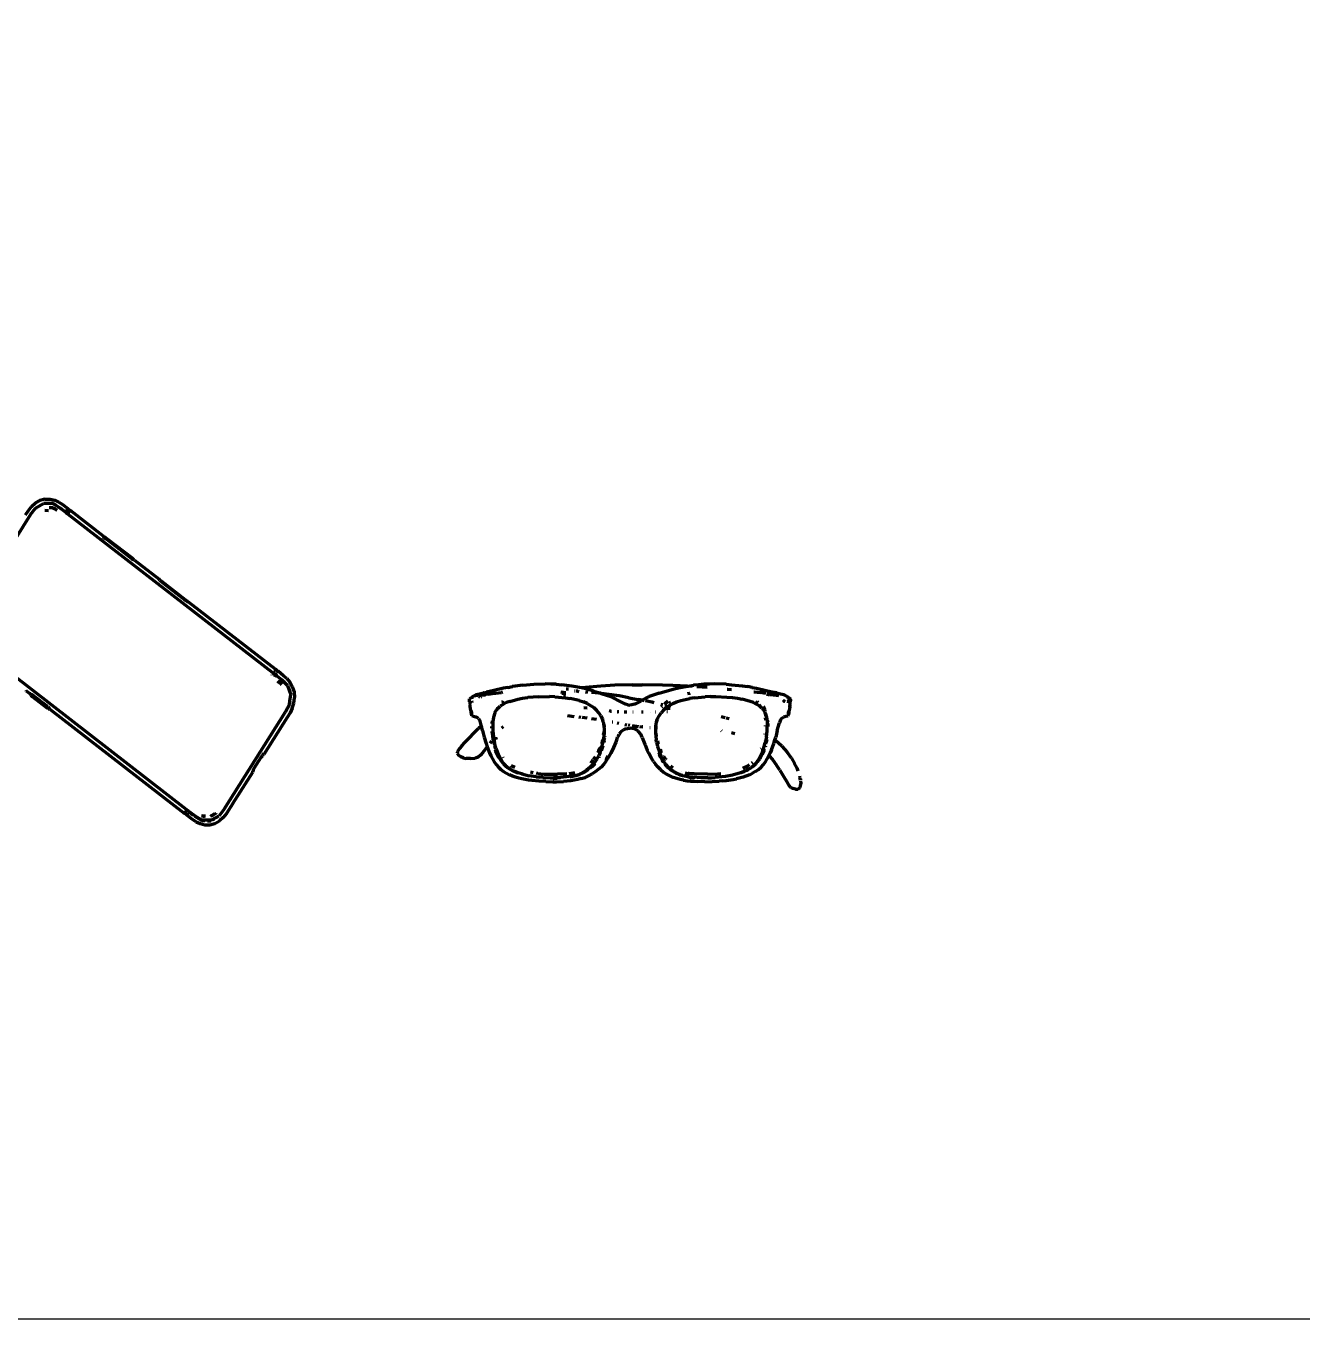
# Model space of a CAD drawing. Header units: millimetres. Extents: x 4307 to 31003, y 2809 to 20009.
# Drawn here: x 10498 to 11016, y 8521 to 9047 of the extents above; entities that cross this region are included whole.
import ezdxf

# ---------------------------------------------------------------- set-up
doc = ezdxf.new("R2010")
doc.units = ezdxf.units.MM
doc.layers.add('ProfileEdges', color=7, linetype='Continuous')

msp = doc.modelspace()

# ---------------------------------------------------------------- linework, layer by layer
for p, q in [((10505.43, 8849.52), (10505.86, 8849.47)), ((10529.36, 8838.84), (10529.4, 8838.79)), ((10529.41, 8838.75), (10529.58, 8838.55)), ((10532.03, 8837.04), (10529.52, 8838.98)), ((10535.73, 8834.17), (10540.37, 8830.58)), ((10541.16, 8829.96), (10541.33, 8829.83)), ((10598.56, 8784.42), (10598.17, 8783.82)), ((10599.04, 8785.18), (10599, 8785.12)), ((10599.5, 8783.7), (10599.78, 8784.15)), ((10499.48, 8774.95), (10500.45, 8774.2)), ((10499.69, 8775.29), (10499.64, 8775.29)), ((10499.77, 8775.24), (10499.69, 8775.29)), ((10499.97, 8775.15), (10500.1, 8775.11)), ((10503.21, 8772.07), (10506.91, 8769.2)), ((10507.1, 8769.57), (10506.87, 8769.88)), ((10707.59, 8741.74), (10708.75, 8741.62)), ((10563.84, 8727.37), (10563.45, 8726.76))]:
    msp.add_line(p, q)
msp.add_lwpolyline([(9699.18, 9766.01), (12222.44, 9766.01), (12222.44, 8521.35), (9699.18, 8521.35)], close=True)
at = {"layer": 'ProfileEdges', "lineweight": 211}
for p, q in [((10497.42, 8847.95), (10498.65, 8849.79)), ((10498.65, 8849.79), (10499.94, 8851.38)), ((10499.55, 8848.09), (10501.57, 8850.74)), ((10499.94, 8851.38), (10501.51, 8852.78)), ((10501.51, 8852.78), (10503.33, 8853.84)), ((10501.57, 8850.74), (10504.78, 8852.61)), ((10501.72, 8850.7), (10501.61, 8850.55)), ((10501.93, 8850.82), (10501.72, 8850.7)), ((10505.37, 8854.37), (10503.33, 8853.84)), ((10508.44, 8852.53), (10504.78, 8852.61)), ((10506.81, 8849.61), (10505.36, 8849.79)), ((10505.37, 8854.37), (10507.43, 8854.4)), ((10507.88, 8852.59), (10507.06, 8852.63)), ((10508.33, 8850.76), (10507.07, 8850.82)), ((10507.43, 8854.4), (10509.32, 8853.94)), ((10508.11, 8850.85), (10507.52, 8850.97)), ((10508.33, 8850.76), (10508.11, 8850.85)), ((10509.47, 8850.24), (10508.33, 8850.76)), ((10508.68, 8850.74), (10508.33, 8850.76)), ((10511.18, 8850.96), (10508.44, 8852.53)), ((10508.63, 8852.56), (10508.5, 8852.57)), ((10510.08, 8851.72), (10508.63, 8852.56)), ((10508.68, 8850.74), (10509.47, 8850.24)), ((10509.32, 8853.94), (10510.98, 8853.14)), ((10509.47, 8850.24), (10510.14, 8849.82)), ((10509.47, 8850.24), (10510.25, 8849.82)), ((10510.98, 8853.14), (10512.4, 8852.25)), ((10513.7, 8849.01), (10511.18, 8850.96)), ((10513.6, 8849.25), (10511.55, 8850.83)), ((10512.4, 8852.25), (10514.66, 8850.53)), ((10514.66, 8850.53), (10513.77, 8849.12)), ((10513.82, 8849.09), (10514.71, 8850.5)), ((10514.66, 8850.53), (10514.71, 8850.5)), ((10514.71, 8850.5), (10515.56, 8849.75)), ((10515.56, 8849.75), (10515.38, 8849.46)), ((10515.56, 8849.75), (10515.6, 8849.81)), ((10515.6, 8849.81), (10529.16, 8839.3)), ((10499.55, 8848.09), (10474.56, 8808.6)), ((10513.7, 8849.01), (10513.77, 8849.12)), ((10513.7, 8849.01), (10513.74, 8848.97)), ((10513.82, 8849.09), (10513.74, 8848.97)), ((10513.74, 8848.97), (10514.63, 8848.28)), ((10513.82, 8849.09), (10513.77, 8849.12)), ((10514.25, 8848.76), (10513.82, 8849.09)), ((10514.71, 8848.4), (10514.25, 8848.76)), ((10514.63, 8848.28), (10514.71, 8848.4)), ((10597.81, 8783.85), (10514.63, 8848.28)), ((10514.71, 8848.4), (10514.73, 8848.44)), ((10514.76, 8848.48), (10514.73, 8848.44)), ((10514.86, 8848.65), (10514.76, 8848.48)), ((10514.86, 8848.65), (10514.92, 8848.73)), ((10514.92, 8848.73), (10515.33, 8849.39)), ((10515.38, 8849.46), (10515.33, 8849.39)), ((10529.16, 8839.3), (10529.3, 8839.07)), ((10529.3, 8839.07), (10529.36, 8838.84)), ((10529.44, 8838.9), (10529.3, 8839.07)), ((10529.1, 8838.33), (10529.17, 8838.38)), ((10529.13, 8838.47), (10529.36, 8838.84)), ((10529.17, 8838.38), (10529.13, 8838.47)), ((10529.17, 8838.38), (10529.41, 8838.75)), ((10529.17, 8838.38), (10529.28, 8838.26)), ((10529.4, 8838.79), (10529.46, 8838.88)), ((10529.4, 8838.79), (10529.41, 8838.75)), ((10529.46, 8838.88), (10529.44, 8838.9)), ((10529.46, 8838.88), (10529.52, 8838.98)), ((10529.58, 8838.7), (10529.46, 8838.88)), ((10529.52, 8838.98), (10529.73, 8838.94)), ((10529.68, 8838.62), (10529.58, 8838.7)), ((10529.68, 8838.62), (10529.89, 8838.43)), ((10530.66, 8838.22), (10529.73, 8838.94)), ((10529.89, 8838.43), (10530.04, 8838.29)), ((10530.35, 8838.06), (10530.04, 8838.29)), ((10530.35, 8838.06), (10535.62, 8833.99)), ((10530.66, 8838.22), (10540.71, 8830.47)), ((10535.73, 8834.17), (10532.03, 8837.04)), ((10535.62, 8833.99), (10535.58, 8833.94)), ((10535.73, 8834.17), (10535.62, 8833.99)), ((10540.57, 8830.15), (10535.62, 8833.99)), ((10541.16, 8829.96), (10540.37, 8830.58)), ((10540.6, 8830), (10540.57, 8830.15)), ((10541.08, 8829.83), (10540.57, 8830.15)), ((10541.08, 8829.83), (10540.6, 8830)), ((10540.71, 8830.47), (10541.23, 8830.03)), ((10541.29, 8829.75), (10541.08, 8829.83)), ((10541.33, 8829.83), (10541.23, 8830.03)), ((10541.33, 8829.83), (10541.29, 8829.75)), ((10541.37, 8829.72), (10541.29, 8829.75)), ((10541.72, 8829.57), (10541.37, 8829.72)), ((10541.72, 8829.57), (10551.77, 8821.79)), ((10551.77, 8821.79), (10551.68, 8821.66)), ((10551.83, 8821.69), (10551.75, 8821.58)), ((10551.83, 8821.69), (10551.77, 8821.79)), ((10551.83, 8821.69), (10551.86, 8821.59)), ((10552.02, 8821.48), (10551.83, 8821.69)), ((10551.89, 8821.55), (10551.86, 8821.59)), ((10552.05, 8821.38), (10551.89, 8821.55)), ((10551.95, 8821.42), (10551.89, 8821.55)), ((10552.05, 8821.38), (10551.95, 8821.42)), ((10552.05, 8821.38), (10552.02, 8821.48)), ((10552.05, 8821.38), (10552.14, 8821.32)), ((10552.14, 8821.32), (10552.22, 8821.21)), ((10552.22, 8821.21), (10552.61, 8821.02)), ((10552.29, 8821.11), (10552.22, 8821.21)), ((10552.29, 8821.11), (10552.57, 8820.85)), ((10552.29, 8821.11), (10552.84, 8820.73)), ((10552.6, 8820.83), (10552.57, 8820.85)), ((10552.6, 8820.83), (10552.65, 8820.78)), ((10562.56, 8813.31), (10552.61, 8821.02)), ((10552.65, 8820.78), (10553.23, 8820.34)), ((10553.23, 8820.34), (10562.33, 8813.28)), ((10562.6, 8813.18), (10562.23, 8813.46)), ((10562.46, 8813.2), (10562.33, 8813.28)), ((10562.46, 8813.2), (10562.63, 8813.09)), ((10562.56, 8813.31), (10563.11, 8812.88)), ((10562.74, 8813.01), (10562.63, 8813.09)), ((10563.11, 8812.88), (10562.74, 8813.01)), ((10563.02, 8812.84), (10563.05, 8812.82)), ((10563.05, 8812.82), (10563.09, 8812.8)), ((10563.11, 8812.88), (10563.14, 8812.86)), ((10563.29, 8812.73), (10563.14, 8812.86)), ((10563.15, 8812.76), (10563.29, 8812.73)), ((10563.25, 8812.5), (10563.26, 8812.52)), ((10563.29, 8812.73), (10563.39, 8812.71)), ((10563.34, 8812.64), (10563.39, 8812.71)), ((10563.39, 8812.71), (10563.49, 8812.71)), ((10563.49, 8812.71), (10563.42, 8812.59)), ((10599.04, 8785.18), (10563.49, 8812.71)), ((10562.99, 8728.23), (10479.55, 8792.86)), ((10597.6, 8782.91), (10597.64, 8782.97)), ((10597.81, 8783.85), (10598.08, 8783.67)), ((10598.08, 8783.67), (10598.15, 8783.77)), ((10598.08, 8783.67), (10599.01, 8782.93)), ((10598.15, 8783.77), (10598.17, 8783.82)), ((10598.72, 8783.33), (10598.15, 8783.77)), ((10598.68, 8782.41), (10598.54, 8782.19)), ((10599, 8785.12), (10598.56, 8784.42)), ((10599.08, 8783.05), (10598.72, 8783.33)), ((10599.08, 8783.05), (10599.01, 8782.93)), ((10599.01, 8782.93), (10600.79, 8781.55)), ((10599.94, 8784.4), (10599.04, 8785.18)), ((10599.08, 8783.05), (10599.5, 8783.7)), ((10599.78, 8784.15), (10599.94, 8784.4)), ((10599.97, 8784.45), (10599.94, 8784.4)), ((10602.25, 8782.65), (10599.97, 8784.45)), ((10600.79, 8781.55), (10601.52, 8780.98)), ((10603.49, 8781.49), (10602.25, 8782.65)), ((10603.49, 8781.49), (10604.74, 8780.03)), ((10497.64, 8776.72), (10497.58, 8776.77)), ((10497.72, 8776.55), (10497.64, 8776.72)), ((10497.72, 8776.55), (10499.34, 8775.34)), ((10600.45, 8779.95), (10599.83, 8780.46)), ((10599.98, 8780.51), (10601.26, 8779.19)), ((10601.26, 8779.19), (10600.45, 8779.95)), ((10601.26, 8779.19), (10601.37, 8779.13)), ((10603.8, 8778.67), (10601.52, 8780.98)), ((10602.58, 8780.09), (10602.33, 8780.34)), ((10603.87, 8778.79), (10603.71, 8778.95)), ((10603.8, 8778.67), (10605.11, 8774.89)), ((10603.92, 8778.66), (10603.87, 8778.79)), ((10604.88, 8776.04), (10604.22, 8777.84)), ((10605.78, 8778.22), (10604.74, 8780.03)), ((10605.78, 8778.22), (10606.46, 8776.07)), ((10606.46, 8776.07), (10606.7, 8773.77)), ((10687.56, 8776.69), (10684.64, 8776.01)), ((10691.52, 8777.56), (10687.56, 8776.69)), ((10693.31, 8777.88), (10691.52, 8777.56)), ((10693.31, 8777.88), (10695.16, 8778.23)), ((10699.34, 8778.8), (10695.16, 8778.23)), ((10699.34, 8778.8), (10703.86, 8779.16)), ((10703.86, 8779.16), (10708.42, 8779.28)), ((10710.66, 8779.25), (10708.42, 8779.28)), ((10712.85, 8779.15), (10710.66, 8779.25)), ((10712.85, 8779.15), (10715.02, 8778.95)), ((10719.21, 8778.43), (10715.02, 8778.95)), ((10717.87, 8777.23), (10716.89, 8777.14)), ((10723.12, 8777.72), (10719.21, 8778.43)), ((10720.66, 8776.34), (10720.37, 8776.35)), ((10721.73, 8776.3), (10720.99, 8776.33)), ((10721.73, 8776.3), (10722.15, 8776.27)), ((10730.97, 8778.38), (10723.12, 8777.72)), ((10724.93, 8777.28), (10723.12, 8777.72)), ((10724.8, 8776.09), (10725.76, 8776.02)), ((10728.21, 8776.34), (10724.93, 8777.28)), ((10728.21, 8776.34), (10731.01, 8775.53)), ((10736.64, 8778.75), (10730.97, 8778.38)), ((10743.79, 8778.91), (10736.64, 8778.75)), ((10743.79, 8778.91), (10747.76, 8778.93)), ((10756.08, 8778.83), (10747.76, 8778.93)), ((10754.72, 8775.53), (10760.8, 8777.25)), ((10760.26, 8778.68), (10756.08, 8778.83)), ((10766.18, 8778.37), (10760.26, 8778.68)), ((10760.8, 8777.25), (10762.6, 8777.72)), ((10762.6, 8777.72), (10766.18, 8778.37)), ((10766.18, 8778.37), (10766.52, 8778.43)), ((10768.03, 8778.27), (10766.18, 8778.37)), ((10766.52, 8778.43), (10768.59, 8778.76)), ((10770.72, 8778.96), (10768.59, 8778.76)), ((10774.12, 8777.83), (10770.02, 8778.13)), ((10772.87, 8779.15), (10770.72, 8778.96)), ((10775.07, 8779.25), (10772.87, 8779.15)), ((10777.31, 8779.28), (10775.07, 8779.25)), ((10781.86, 8779.16), (10777.31, 8779.28)), ((10781.86, 8779.16), (10784.13, 8778.98)), ((10782.34, 8777.19), (10782.57, 8777.17)), ((10782.57, 8777.17), (10784.07, 8777.02)), ((10784.13, 8778.98), (10788.51, 8778.51)), ((10788.51, 8778.51), (10790.57, 8778.23)), ((10792.42, 8777.88), (10790.57, 8778.23)), ((10792.42, 8777.88), (10794.21, 8777.56)), ((10793.08, 8776.13), (10793.21, 8776.12)), ((10793.21, 8776.12), (10795.7, 8775.78)), ((10794.21, 8777.56), (10798.17, 8776.69)), ((10798.17, 8776.69), (10801.09, 8776.01)), ((10499.64, 8775.29), (10499.34, 8775.34)), ((10499.64, 8775.21), (10499.34, 8775.34)), ((10499.64, 8775.21), (10499.48, 8774.95)), ((10499.48, 8774.95), (10499.58, 8774.75)), ((10499.58, 8774.75), (10500.21, 8774.24)), ((10499.64, 8775.29), (10499.65, 8775.32)), ((10499.69, 8775.29), (10499.64, 8775.21)), ((10499.64, 8775.21), (10500, 8775.06)), ((10499.7, 8775.38), (10499.73, 8775.44)), ((10499.75, 8775.39), (10499.73, 8775.36)), ((10500.4, 8774.8), (10500, 8775.06)), ((10500.21, 8774.24), (10506.15, 8769.63)), ((10500.64, 8774.6), (10500.4, 8774.8)), ((10503.21, 8772.07), (10500.45, 8774.2)), ((10502.73, 8772.99), (10500.64, 8774.6)), ((10503.44, 8772.44), (10502.73, 8772.99)), ((10503.21, 8772.07), (10503.44, 8772.44)), ((10504.15, 8771.89), (10503.44, 8772.44)), ((10506.46, 8770.09), (10504.15, 8771.89)), ((10604.63, 8770.92), (10603.06, 8767.91)), ((10604.63, 8770.95), (10604.65, 8770.98)), ((10604.63, 8770.92), (10604.65, 8770.98)), ((10604.63, 8770.92), (10604.63, 8770.95)), ((10604.65, 8770.98), (10604.82, 8772.5)), ((10604.65, 8770.98), (10604.84, 8772.3)), ((10604.82, 8772.5), (10605.11, 8774.89)), ((10605.25, 8775.02), (10605.08, 8775.5)), ((10605.78, 8769.4), (10606.42, 8771.52)), ((10606.42, 8771.52), (10606.7, 8773.77)), ((10677.68, 8772.77), (10677.77, 8773.19)), ((10677.76, 8771.99), (10677.68, 8772.77)), ((10677.76, 8771.99), (10677.83, 8771.58)), ((10678.32, 8773.71), (10677.77, 8773.19)), ((10677.83, 8771.58), (10677.82, 8771.55)), ((10677.82, 8771.55), (10677.82, 8771.5)), ((10677.82, 8771.5), (10677.89, 8771.18)), ((10677.93, 8770.94), (10677.89, 8771.18)), ((10677.91, 8770.89), (10677.93, 8770.94)), ((10678.04, 8770.15), (10677.91, 8770.89)), ((10678.79, 8773.99), (10678.32, 8773.71)), ((10678.62, 8773.41), (10678.63, 8773.27)), ((10678.83, 8771.69), (10678.7, 8772.42)), ((10678.79, 8773.99), (10678.72, 8773.82)), ((10679.36, 8774.34), (10678.79, 8773.99)), ((10678.84, 8774.11), (10678.79, 8773.99)), ((10679.36, 8774.34), (10678.84, 8774.11)), ((10679.45, 8774.38), (10679.36, 8774.34)), ((10680.28, 8774.9), (10679.45, 8774.38)), ((10680.97, 8774.61), (10679.45, 8774.38)), ((10680.28, 8774.9), (10680.56, 8775.02)), ((10680.56, 8775.02), (10684.64, 8776.01)), ((10682.48, 8774.82), (10680.97, 8774.61)), ((10681.2, 8774.43), (10680.97, 8774.61)), ((10681.47, 8774.22), (10681.9, 8773.89)), ((10682.26, 8774.13), (10682.11, 8773.93)), ((10682.57, 8774.02), (10682.43, 8774.13)), ((10682.48, 8774.82), (10682.85, 8774.87)), ((10682.85, 8774.87), (10682.9, 8774.88)), ((10683.25, 8775.56), (10682.87, 8775.32)), ((10682.87, 8775.32), (10683.45, 8775.45)), ((10682.9, 8774.88), (10683.21, 8775.11)), ((10682.9, 8774.88), (10683.24, 8774.93)), ((10683.21, 8775.11), (10683.57, 8775.35)), ((10685.25, 8775.2), (10683.24, 8774.93)), ((10684.13, 8775.17), (10683.24, 8774.93)), ((10683.24, 8774.93), (10684.17, 8774.84)), ((10683.5, 8775.68), (10683.41, 8775.66)), ((10683.45, 8775.45), (10684.05, 8775.58)), ((10683.57, 8775.35), (10684.77, 8775.64)), ((10684.05, 8775.58), (10684.56, 8775.69)), ((10684.45, 8775.41), (10684.13, 8775.17)), ((10684.17, 8774.84), (10684.35, 8774.68)), ((10684.77, 8775.64), (10684.45, 8775.41)), ((10684.54, 8774.52), (10684.61, 8774.46)), ((10685.25, 8775.2), (10687.75, 8775.52)), ((10687.75, 8775.52), (10688.4, 8775.6)), ((10688.45, 8775.6), (10690.66, 8775.86)), ((10691.44, 8771.1), (10690.17, 8770.22)), ((10691.13, 8775.91), (10690.66, 8775.86)), ((10691.21, 8772.15), (10690.78, 8771.84)), ((10691.11, 8771.42), (10691.92, 8771.98)), ((10692.7, 8771.73), (10691.44, 8771.1)), ((10694.05, 8772.23), (10692.7, 8771.73)), ((10694.05, 8772.23), (10697.35, 8773.12)), ((10697.35, 8773.12), (10699.28, 8773.48)), ((10699.28, 8773.48), (10701.34, 8773.77)), ((10705.73, 8774.12), (10701.34, 8773.77)), ((10705.73, 8774.12), (10710.2, 8774.16)), ((10712.4, 8774.07), (10710.2, 8774.16)), ((10712.4, 8774.07), (10716.62, 8773.67)), ((10716.64, 8775.73), (10714.72, 8775.98)), ((10716.74, 8775.28), (10715.19, 8775.42)), ((10715.87, 8774.62), (10716.68, 8774.51)), ((10716.62, 8773.67), (10718.6, 8773.36)), ((10716.78, 8775.71), (10716.64, 8775.73)), ((10722.27, 8772.52), (10718.6, 8773.36)), ((10722.27, 8772.52), (10723.97, 8772.03)), ((10725.47, 8771.34), (10723.97, 8772.03)), ((10725.47, 8771.34), (10726.88, 8770.59)), ((10730.13, 8775.6), (10727.19, 8775.89)), ((10727.46, 8772.34), (10727.53, 8772.29)), ((10731.01, 8775.53), (10730.13, 8775.6)), ((10731.01, 8775.53), (10731.21, 8775.46)), ((10734.32, 8775.06), (10731.21, 8775.46)), ((10731.21, 8775.46), (10735.05, 8774.18)), ((10738.44, 8774.42), (10734.32, 8775.06)), ((10735.05, 8774.18), (10736.06, 8773.71)), ((10736.06, 8773.71), (10738.53, 8772.3)), ((10742.4, 8773.72), (10738.44, 8774.42)), ((10740.97, 8771.14), (10738.53, 8772.3)), ((10741.98, 8770.85), (10740.97, 8771.14)), ((10741.98, 8770.85), (10742.86, 8770.7)), ((10742.4, 8773.72), (10746.13, 8773.01)), ((10744.76, 8771.14), (10742.86, 8770.7)), ((10744.76, 8771.14), (10747.19, 8772.3)), ((10747.84, 8772.66), (10746.13, 8773.01)), ((10747.84, 8772.66), (10747.19, 8772.3)), ((10747.91, 8772.65), (10747.84, 8772.66)), ((10749.61, 8773.66), (10747.91, 8772.65)), ((10748.68, 8772.49), (10747.91, 8772.65)), ((10751.69, 8771.88), (10749.21, 8772.38)), ((10750.68, 8774.18), (10749.61, 8773.66)), ((10754.72, 8775.53), (10750.68, 8774.18)), ((10752.62, 8771.69), (10751.86, 8771.84)), ((10755.43, 8771.11), (10756.16, 8770.97)), ((10756.03, 8770.62), (10755.51, 8770.81)), ((10757.25, 8771.67), (10756.93, 8771.35)), ((10757.02, 8771.11), (10757.2, 8771.29)), ((10757.2, 8771.29), (10758.18, 8771.98)), ((10757.25, 8771.67), (10758.25, 8772.41)), ((10757.84, 8770.88), (10757.66, 8770.76)), ((10758.34, 8772.09), (10758.48, 8772.2)), ((10758.9, 8771.61), (10758.56, 8771.37)), ((10758.84, 8770.59), (10760.25, 8771.34)), ((10759.3, 8771.81), (10758.9, 8771.61)), ((10760.25, 8771.34), (10761.76, 8772.03)), ((10761.76, 8772.03), (10763.46, 8772.52)), ((10763.46, 8772.52), (10767.13, 8773.36)), ((10766.96, 8775.46), (10766.17, 8775.31)), ((10766.96, 8775.46), (10767.35, 8775.52)), ((10769.11, 8773.67), (10767.13, 8773.36)), ((10769.11, 8773.67), (10773.33, 8774.07)), ((10775.53, 8774.16), (10773.33, 8774.07)), ((10775.53, 8774.16), (10777.76, 8774.18)), ((10777.76, 8774.18), (10782.22, 8773.98)), ((10782.22, 8773.98), (10784.42, 8773.84)), ((10784.42, 8773.84), (10786.45, 8773.48)), ((10786.45, 8773.48), (10788.38, 8773.12)), ((10791.68, 8772.23), (10788.38, 8773.12)), ((10793.03, 8771.73), (10791.68, 8772.23)), ((10793.03, 8771.73), (10794.28, 8771.1)), ((10794.62, 8771.42), (10793.81, 8771.98)), ((10795.56, 8770.22), (10794.28, 8771.1)), ((10794.52, 8772.15), (10794.95, 8771.84)), ((10797.95, 8775.42), (10795.7, 8775.78)), ((10799.66, 8774.79), (10798.38, 8775.18)), ((10798.38, 8775.18), (10799.03, 8775.12)), ((10801.04, 8774.92), (10798.57, 8775.32)), ((10799.78, 8775.04), (10801.04, 8774.92)), ((10801.04, 8774.92), (10802.31, 8774.71)), ((10801.09, 8776.01), (10805.17, 8775.02)), ((10801.19, 8775.69), (10801.68, 8775.58)), ((10801.72, 8775.8), (10801.54, 8775.78)), ((10801.68, 8775.58), (10801.87, 8775.54)), ((10802.32, 8775.66), (10801.72, 8775.8)), ((10802.31, 8774.71), (10803.29, 8774.54)), ((10802.48, 8775.56), (10802.32, 8775.66)), ((10805.09, 8772.48), (10805.31, 8772.43)), ((10805.17, 8775.02), (10805.45, 8774.9)), ((10805.22, 8772.54), (10805.31, 8772.5)), ((10805.3, 8772.36), (10805.31, 8772.43)), ((10805.31, 8772.5), (10805.32, 8772.59)), ((10805.31, 8772.5), (10805.53, 8772.43)), ((10805.31, 8772.43), (10805.31, 8772.5)), ((10805.31, 8772.43), (10805.53, 8772.43)), ((10807.41, 8773.71), (10805.45, 8774.9)), ((10805.53, 8772.43), (10805.57, 8772.37)), ((10805.57, 8772.37), (10805.73, 8772.34)), ((10805.57, 8772.37), (10805.74, 8772.15)), ((10806.7, 8773.96), (10806.67, 8773.96)), ((10807.29, 8773.67), (10806.7, 8773.96)), ((10807.25, 8771.47), (10807.46, 8773.06)), ((10807.35, 8773.48), (10807.29, 8773.67)), ((10807.42, 8773.25), (10807.36, 8773.43)), ((10807.41, 8773.71), (10807.96, 8773.19)), ((10807.69, 8770.15), (10807.82, 8770.84)), ((10807.81, 8770.89), (10807.7, 8770.1)), ((10807.8, 8770.94), (10807.91, 8771.5)), ((10807.82, 8770.84), (10807.8, 8770.94)), ((10807.9, 8771.6), (10808.03, 8772.5)), ((10807.91, 8771.55), (10807.9, 8771.6)), ((10807.91, 8771.5), (10807.91, 8771.55)), ((10808, 8772.93), (10807.96, 8773.19)), ((10808, 8772.93), (10808.03, 8772.5)), ((10506.7, 8769.23), (10506.15, 8769.63)), ((10506.55, 8770.04), (10506.46, 8770.09)), ((10506.55, 8770.04), (10507.08, 8769.45)), ((10506.7, 8769.23), (10506.91, 8769.2)), ((10507.08, 8769.45), (10506.91, 8769.2)), ((10507.15, 8769.48), (10507.08, 8769.45)), ((10507.2, 8769.32), (10507.08, 8769.45)), ((10507.1, 8769.57), (10507.12, 8769.52)), ((10507.2, 8769.63), (10507.12, 8769.52)), ((10507.12, 8769.52), (10507.23, 8769.61)), ((10507.15, 8769.48), (10507.12, 8769.52)), ((10507.2, 8769.32), (10507.15, 8769.48)), ((10507.2, 8769.63), (10507.21, 8769.66)), ((10507.2, 8769.32), (10507.34, 8769.09)), ((10507.34, 8769.09), (10562.04, 8726.73)), ((10578.07, 8728.43), (10603.06, 8767.91)), ((10603.73, 8765.61), (10594.27, 8750.68)), ((10604.86, 8767.52), (10603.73, 8765.61)), ((10605.78, 8769.4), (10604.86, 8767.52)), ((10678.03, 8770.1), (10678.04, 8770.15)), ((10678.16, 8769.32), (10678.03, 8770.1)), ((10678.27, 8768.51), (10678.16, 8769.32)), ((10678.26, 8768.46), (10678.27, 8768.51)), ((10678.26, 8768.46), (10678.37, 8767.83)), ((10678.36, 8768.28), (10678.46, 8767.59)), ((10678.37, 8767.83), (10678.36, 8768.28)), ((10678.36, 8767.77), (10678.37, 8767.83)), ((10678.4, 8767.63), (10678.36, 8767.77)), ((10678.42, 8767.45), (10678.4, 8767.63)), ((10678.44, 8767.35), (10678.42, 8767.45)), ((10678.43, 8767.29), (10678.44, 8767.35)), ((10678.43, 8767.29), (10678.47, 8767.14)), ((10678.46, 8767.59), (10678.53, 8767.1)), ((10678.68, 8766.4), (10678.47, 8767.14)), ((10678.53, 8767.1), (10678.47, 8767.14)), ((10679.13, 8766.19), (10678.68, 8766.4)), ((10679.13, 8766.19), (10680.32, 8765.92)), ((10680.86, 8765.71), (10680.32, 8765.92)), ((10681.41, 8765.27), (10680.86, 8765.71)), ((10687.45, 8765.74), (10687.22, 8764.04)), ((10687.98, 8767.5), (10687.45, 8765.74)), ((10687.98, 8767.5), (10687.55, 8766.25)), ((10687.99, 8767.57), (10687.98, 8767.5)), ((10688.03, 8767.65), (10687.99, 8767.57)), ((10688.03, 8767.65), (10688.7, 8768.84)), ((10688.11, 8767.94), (10688.03, 8767.65)), ((10688.99, 8769.15), (10688.7, 8768.84)), ((10688.76, 8768.74), (10688.73, 8768.66)), ((10688.99, 8769.15), (10688.76, 8768.74)), ((10689.29, 8769.49), (10688.99, 8769.15)), ((10689.09, 8769.33), (10688.99, 8769.15)), ((10689.09, 8769.33), (10689.29, 8769.49)), ((10689.29, 8769.49), (10690.17, 8770.22)), ((10720.16, 8766), (10717.5, 8766.28)), ((10722.86, 8765.72), (10722.13, 8765.8)), ((10725.46, 8765.38), (10723.5, 8765.64)), ((10725.44, 8769.45), (10724.07, 8769.6)), ((10726.88, 8770.59), (10728.15, 8769.71)), ((10728.15, 8769.71), (10728.84, 8769.08)), ((10728.84, 8769.08), (10728.62, 8769.11)), ((10728.9, 8769.07), (10728.84, 8769.08)), ((10728.9, 8769.07), (10729.28, 8768.68)), ((10730.25, 8767.54), (10729.28, 8768.68)), ((10731.06, 8766.28), (10730.25, 8767.54)), ((10731.06, 8766.28), (10731.62, 8765.13)), ((10734.89, 8768.29), (10734.37, 8768.36)), ((10734.89, 8768.29), (10735.4, 8768.23)), ((10737.61, 8767.97), (10737.76, 8767.95)), ((10738.35, 8767.93), (10737.76, 8767.95)), ((10741.6, 8767.81), (10740.45, 8767.86)), ((10744.14, 8767.79), (10744.07, 8767.79)), ((10748.14, 8767.79), (10747.47, 8767.78)), ((10751.23, 8767.83), (10751.14, 8767.83)), ((10753.36, 8767.87), (10753.24, 8767.87)), ((10754.09, 8765.13), (10754.65, 8766.28)), ((10754.65, 8766.28), (10755.47, 8767.54)), ((10756.44, 8768.68), (10755.47, 8767.54)), ((10755.71, 8770), (10755.87, 8770.21)), ((10756.44, 8768.68), (10757.32, 8769.48)), ((10757.14, 8770.77), (10757.57, 8770.68)), ((10757.22, 8769.48), (10757.32, 8769.48)), ((10757.27, 8770.4), (10757.57, 8770.68)), ((10757.32, 8769.48), (10757.57, 8769.71)), ((10757.32, 8769.48), (10759.11, 8769.5)), ((10757.49, 8770.09), (10757.36, 8770.14)), ((10757.57, 8770.68), (10757.66, 8770.76)), ((10757.57, 8770.68), (10757.77, 8770.64)), ((10758.65, 8770.46), (10757.57, 8769.71)), ((10758.14, 8767.96), (10757.86, 8767.95)), ((10758.56, 8770.48), (10758.65, 8770.46)), ((10758.84, 8770.59), (10758.65, 8770.46)), ((10758.65, 8770.46), (10759.17, 8770.35)), ((10759.11, 8769.5), (10758.87, 8769.59)), ((10779.92, 8766.02), (10781.51, 8765.66)), ((10781.87, 8765.58), (10783.14, 8765.29)), ((10795.75, 8770.51), (10795.54, 8770.69)), ((10796.44, 8769.49), (10795.56, 8770.22)), ((10796.64, 8769.33), (10796.44, 8769.49)), ((10796.44, 8769.49), (10796.74, 8769.15)), ((10796.64, 8769.33), (10796.74, 8769.15)), ((10796.74, 8769.15), (10796.91, 8768.84)), ((10796.74, 8769.15), (10797.03, 8768.84)), ((10796.92, 8770.08), (10797.17, 8769.84)), ((10797.62, 8767.94), (10797.03, 8768.84)), ((10797.17, 8769.84), (10797.61, 8769.12)), ((10797.88, 8768.61), (10797.61, 8769.12)), ((10797.66, 8767.8), (10797.62, 8767.94)), ((10797.66, 8767.8), (10797.7, 8767.65)), ((10797.74, 8767.57), (10797.7, 8767.65)), ((10797.75, 8767.51), (10797.74, 8767.57)), ((10798.17, 8766.25), (10797.75, 8767.51)), ((10797.75, 8767.51), (10798.27, 8765.74)), ((10797.76, 8765.61), (10797.85, 8764.58)), ((10797.92, 8768.51), (10797.88, 8768.61)), ((10798.27, 8765.74), (10798.5, 8764.04)), ((10804.32, 8765.27), (10805.11, 8765.87)), ((10806.6, 8766.19), (10805.11, 8765.87)), ((10806.9, 8766.39), (10806.6, 8766.19)), ((10807.21, 8766.72), (10806.9, 8766.39)), ((10807.2, 8767.1), (10807.27, 8767.59)), ((10807.26, 8767.14), (10807.2, 8767.1)), ((10807.26, 8767.14), (10807.21, 8766.72)), ((10807.3, 8767.29), (10807.26, 8767.14)), ((10807.27, 8767.59), (10807.37, 8768.28)), ((10807.3, 8767.43), (10807.29, 8767.35)), ((10807.29, 8767.35), (10807.3, 8767.29)), ((10807.33, 8767.63), (10807.3, 8767.43)), ((10807.37, 8767.72), (10807.33, 8767.63)), ((10807.36, 8767.83), (10807.47, 8768.41)), ((10807.37, 8768.28), (10807.36, 8767.83)), ((10807.37, 8767.77), (10807.36, 8767.83)), ((10807.37, 8767.72), (10807.37, 8767.77)), ((10807.57, 8769.32), (10807.46, 8768.51)), ((10807.46, 8768.51), (10807.47, 8768.46)), ((10807.47, 8768.41), (10807.47, 8768.46)), ((10807.7, 8770.05), (10807.57, 8769.32)), ((10807.7, 8770.05), (10807.69, 8770.15)), ((10675.8, 8755.57), (10681.34, 8761.15)), ((10682.55, 8762.32), (10681.34, 8761.15)), ((10681.41, 8765.27), (10681.98, 8764.17)), ((10682.49, 8762.55), (10681.98, 8764.17)), ((10682.55, 8762.32), (10682.49, 8762.55)), ((10683.04, 8760.4), (10682.55, 8762.32)), ((10682.68, 8762.44), (10682.59, 8762.36)), ((10683.04, 8760.4), (10683.7, 8757.75)), ((10686.79, 8761.77), (10686.78, 8762.02)), ((10686.8, 8761.36), (10686.79, 8761.77)), ((10686.82, 8763.71), (10686.8, 8763.28)), ((10686.82, 8763.71), (10686.84, 8763.96)), ((10687.22, 8764.04), (10687.13, 8762.23)), ((10687.13, 8762.23), (10687.19, 8760.19)), ((10690.87, 8761.42), (10691.44, 8762.07)), ((10729.28, 8764.84), (10727.18, 8765.15)), ((10731.84, 8764.43), (10731.37, 8764.51)), ((10731.63, 8765.1), (10731.62, 8765.13)), ((10731.7, 8764.96), (10731.63, 8765.1)), ((10731.84, 8764.43), (10731.7, 8764.96)), ((10732.07, 8763.73), (10731.84, 8764.43)), ((10731.85, 8765.07), (10731.86, 8765.04)), ((10732.15, 8763.56), (10732.07, 8763.73)), ((10732.18, 8763.48), (10732.15, 8763.56)), ((10732.24, 8762.84), (10732.18, 8763.48)), ((10732.24, 8762.84), (10732.32, 8762.06)), ((10732.35, 8762.3), (10732.24, 8762.84)), ((10732.32, 8762.06), (10732.32, 8761.92)), ((10732.48, 8760.85), (10732.35, 8762.3)), ((10732.49, 8759.41), (10732.48, 8760.85)), ((10735.88, 8763.73), (10735.65, 8763.77)), ((10738.37, 8763.29), (10737.61, 8763.42)), ((10739.47, 8760.12), (10740.19, 8760.67)), ((10740.19, 8760.67), (10741.02, 8761.07)), ((10740.82, 8762.88), (10741.52, 8762.76)), ((10741.02, 8761.07), (10741.91, 8761.25)), ((10741.91, 8761.25), (10742.84, 8761.3)), ((10742.06, 8762.67), (10742.85, 8762.54)), ((10743.77, 8761.25), (10742.84, 8761.3)), ((10744.7, 8761.07), (10743.77, 8761.25)), ((10743.8, 8762.39), (10746.27, 8762.05)), ((10744.7, 8761.07), (10745.54, 8760.68)), ((10746.21, 8760.12), (10745.54, 8760.68)), ((10746.71, 8761.99), (10747.86, 8761.83)), ((10748.05, 8761.82), (10747.86, 8761.83)), ((10750.86, 8761.66), (10750.98, 8761.65)), ((10753.19, 8760.85), (10753.17, 8759.41)), ((10753.27, 8761.63), (10753.19, 8760.85)), ((10753.21, 8761.63), (10753.27, 8761.63)), ((10753.34, 8762.3), (10753.27, 8761.63)), ((10753.27, 8761.63), (10753.36, 8761.63)), ((10753.34, 8762.3), (10753.44, 8762.77)), ((10753.36, 8762.06), (10753.44, 8762.77)), ((10753.36, 8761.63), (10753.36, 8762.06)), ((10753.36, 8761.45), (10753.36, 8761.63)), ((10753.36, 8761.63), (10754.06, 8761.62)), ((10753.44, 8762.77), (10753.45, 8762.91)), ((10753.45, 8762.91), (10753.63, 8763.73)), ((10753.57, 8763.79), (10753.79, 8764.88)), ((10753.63, 8763.73), (10754.01, 8764.95)), ((10753.85, 8765.05), (10753.79, 8764.88)), ((10754.06, 8765.06), (10754.01, 8764.95)), ((10754.09, 8765.13), (10754.06, 8765.06)), ((10779.81, 8760.36), (10780.07, 8760.32)), ((10797.88, 8762.17), (10797.88, 8762.47)), ((10798.5, 8764.04), (10798.59, 8762.23)), ((10798.51, 8760.19), (10798.59, 8762.23)), ((10798.89, 8763.83), (10798.87, 8764.18)), ((10798.95, 8762.54), (10798.92, 8763.27)), ((10798.93, 8762.03), (10798.95, 8762.54)), ((10802.63, 8760.33), (10802, 8757.75)), ((10802.63, 8760.33), (10803.55, 8763.5)), ((10803.99, 8764.71), (10803.55, 8763.5)), ((10804.32, 8765.27), (10803.99, 8764.71)), ((10674.55, 8754.22), (10675.8, 8755.57)), ((10683.7, 8757.75), (10684.42, 8755.07)), ((10684.42, 8755.07), (10684.84, 8753.78)), ((10686.62, 8756.07), (10686.02, 8755.26)), ((10686.87, 8759.4), (10686.85, 8760)), ((10686.87, 8759.4), (10687.21, 8756.94)), ((10687.13, 8755.92), (10687.11, 8756.02)), ((10687.22, 8756.88), (10687.18, 8756.82)), ((10687.19, 8760.19), (10687.44, 8757.83)), ((10687.28, 8756.96), (10687.21, 8756.94)), ((10687.21, 8756.94), (10687.22, 8756.88)), ((10687.22, 8756.88), (10687.69, 8754.81)), ((10687.44, 8757.83), (10687.88, 8755.36)), ((10687.88, 8757.76), (10687.64, 8757.44)), ((10688.53, 8752.98), (10687.88, 8755.36)), ((10688.28, 8757.6), (10688.26, 8757.7)), ((10688.28, 8757.6), (10688.47, 8756.76)), ((10731.28, 8754.92), (10731.41, 8755.3)), ((10731.73, 8756.55), (10731.41, 8755.3)), ((10731.59, 8754.15), (10731.88, 8755.22)), ((10731.88, 8755.22), (10732.38, 8757.99)), ((10732.09, 8758.58), (10732.21, 8759.28)), ((10732.31, 8756.2), (10732.15, 8755.54)), ((10732.27, 8760.03), (10732.21, 8759.28)), ((10732.31, 8756.2), (10732.54, 8757.23)), ((10732.38, 8757.99), (10732.49, 8759.41)), ((10732.58, 8757.46), (10732.54, 8757.23)), ((10732.65, 8757.94), (10732.63, 8757.8)), ((10737.07, 8755.59), (10736.14, 8753.48)), ((10737.54, 8756.87), (10737.07, 8755.59)), ((10737.54, 8756.87), (10737.61, 8757.03)), ((10737.61, 8757.03), (10737.83, 8757.63)), ((10738.26, 8758.52), (10737.83, 8757.63)), ((10738.26, 8758.52), (10738.42, 8758.84)), ((10738.58, 8759.03), (10738.42, 8758.84)), ((10739.47, 8760.12), (10738.58, 8759.03)), ((10739.05, 8759.76), (10738.58, 8759.03)), ((10747.24, 8758.84), (10746.21, 8760.12)), ((10747.77, 8757.6), (10747.24, 8758.84)), ((10747.77, 8757.6), (10748.91, 8754.78)), ((10753.17, 8759.41), (10753.46, 8756.6)), ((10753.65, 8757.95), (10753.45, 8759.21)), ((10753.66, 8755.51), (10753.46, 8756.6)), ((10753.66, 8755.51), (10753.89, 8754.63)), ((10753.96, 8756.18), (10754.17, 8755.3)), ((10754.37, 8754.68), (10754.17, 8755.3)), ((10785.45, 8759.04), (10784.01, 8759.48)), ((10797.12, 8752.98), (10797.79, 8755.36)), ((10797.13, 8756.44), (10797.15, 8756.5)), ((10797.57, 8758.85), (10797.59, 8759.01)), ((10798.32, 8758.99), (10797.79, 8759.31)), ((10798.25, 8757.83), (10797.79, 8755.36)), ((10798, 8755.02), (10798.16, 8755.61)), ((10798.43, 8756.75), (10798.16, 8755.61)), ((10798.25, 8757.83), (10798.51, 8760.19)), ((10800.35, 8752.52), (10801.27, 8755.07)), ((10801.68, 8756.57), (10801.27, 8756.89)), ((10801.27, 8755.07), (10801.68, 8756.57)), ((10801.68, 8756.57), (10802, 8757.75)), ((10801.99, 8756.35), (10801.68, 8756.57)), ((10804.53, 8753.97), (10801.99, 8756.35)), ((10593.13, 8749.53), (10593.36, 8749.83)), ((10593.83, 8750.61), (10593.35, 8750.79)), ((10593.36, 8749.83), (10593.62, 8750.17)), ((10594, 8750.5), (10593.62, 8750.17)), ((10593.65, 8751.16), (10594.23, 8750.68)), ((10593.83, 8750.61), (10594.23, 8750.68)), ((10594.23, 8750.68), (10594, 8750.5)), ((10594.27, 8750.68), (10594.23, 8750.68)), ((10672.82, 8751.86), (10672.76, 8751.16)), ((10672.76, 8751.16), (10673.3, 8750.38)), ((10673.09, 8752.33), (10672.82, 8751.86)), ((10673.63, 8753.14), (10673.09, 8752.33)), ((10674.17, 8749.69), (10673.3, 8750.38)), ((10674.55, 8754.22), (10673.63, 8753.14)), ((10682.11, 8750.36), (10681.21, 8749.62)), ((10683.09, 8751.43), (10682.11, 8750.36)), ((10683.09, 8751.43), (10684.16, 8752.78)), ((10684.16, 8752.78), (10684.87, 8753.73)), ((10684.84, 8753.78), (10684.87, 8753.73)), ((10684.87, 8753.73), (10685.83, 8751.28)), ((10685.83, 8751.28), (10686.41, 8750.06)), ((10686.41, 8750.06), (10687.74, 8747.67)), ((10687.88, 8754.11), (10688.27, 8752.93)), ((10688.13, 8752.61), (10688.33, 8752.06)), ((10689.62, 8749.44), (10688.33, 8752.06)), ((10688.53, 8752.98), (10689.36, 8750.75)), ((10688.53, 8752.13), (10689.47, 8749.96)), ((10689.36, 8750.75), (10690.37, 8748.7)), ((10689.47, 8749.96), (10690.02, 8748.93)), ((10729.49, 8748.92), (10730.14, 8750.17)), ((10729.49, 8748.92), (10730.07, 8749.85)), ((10729.86, 8751.42), (10730.22, 8752.08)), ((10730.7, 8751.47), (10730.14, 8750.17)), ((10730.22, 8752.08), (10730.62, 8753.02)), ((10730.58, 8752.55), (10730.22, 8752.08)), ((10730.54, 8752.72), (10730.62, 8753.02)), ((10730.62, 8753.02), (10730.85, 8753.58)), ((10730.83, 8753.56), (10730.62, 8753.02)), ((10730.7, 8751.47), (10731.59, 8754.15)), ((10730.8, 8750.64), (10730.83, 8750.69)), ((10731.44, 8752.97), (10731.14, 8752.17)), ((10731.8, 8754.16), (10731.44, 8752.97)), ((10733.88, 8750.14), (10733.12, 8748.77)), ((10735.06, 8751.18), (10733.78, 8748.9)), ((10733.88, 8750.03), (10733.88, 8750.14)), ((10736.14, 8753.48), (10735.06, 8751.18)), ((10748.91, 8754.78), (10749, 8754.54)), ((10749, 8754.54), (10749.43, 8753.48)), ((10749.43, 8753.48), (10749.86, 8752.38)), ((10750.46, 8751.18), (10749.86, 8752.38)), ((10751.66, 8748.9), (10750.46, 8751.18)), ((10753.89, 8754.63), (10754.06, 8753.85)), ((10754.06, 8753.85), (10754.37, 8752.8)), ((10754.37, 8752.8), (10754.81, 8751.47)), ((10754.51, 8751.41), (10754.95, 8750.4)), ((10754.79, 8750.35), (10754.68, 8750.63)), ((10754.79, 8750.35), (10755.26, 8749.38)), ((10754.81, 8751.47), (10755.33, 8750.17)), ((10754.89, 8752.55), (10755.62, 8751.33)), ((10754.89, 8752.55), (10755.59, 8751.34)), ((10754.99, 8752.72), (10754.97, 8752.78)), ((10755.04, 8752.76), (10755.42, 8751.81)), ((10755.93, 8748.92), (10755.33, 8750.17)), ((10755.66, 8751.33), (10755.42, 8751.81)), ((10756.48, 8749.9), (10756.52, 8749.9)), ((10756.52, 8749.9), (10756.53, 8749.81)), ((10757.43, 8748.59), (10756.53, 8749.81)), ((10795.19, 8748.7), (10796.24, 8750.75)), ((10795.81, 8749.39), (10796.55, 8750.73)), ((10796.06, 8752.97), (10795.99, 8752.8)), ((10796.96, 8752.58), (10796.24, 8750.75)), ((10796.4, 8753.08), (10796.67, 8752.86)), ((10796.54, 8750.85), (10796.63, 8751.03)), ((10797.24, 8752.3), (10796.55, 8750.73)), ((10796.63, 8751.03), (10797.17, 8752.38)), ((10796.67, 8752.86), (10796.96, 8752.58)), ((10797.12, 8752.98), (10796.96, 8752.58)), ((10796.96, 8752.58), (10797.17, 8752.38)), ((10797.17, 8752.38), (10797.38, 8752.92)), ((10797.17, 8752.38), (10797.24, 8752.3)), ((10797.31, 8752.47), (10797.24, 8752.3)), ((10797.24, 8752.3), (10797.37, 8752.18)), ((10797.87, 8753.9), (10798.01, 8754.32)), ((10799.27, 8750.22), (10798.56, 8748.84)), ((10799.81, 8751.28), (10799.27, 8750.22)), ((10799.27, 8750.22), (10800.67, 8748.59)), ((10800.35, 8752.52), (10799.81, 8751.28)), ((10804.53, 8753.97), (10806.66, 8751.55)), ((10808.37, 8749.19), (10806.66, 8751.55)), ((10589.93, 8744.33), (10590.27, 8745.04)), ((10590.27, 8745.04), (10590.3, 8745.06)), ((10590.3, 8745.06), (10593.13, 8749.53)), ((10675.09, 8749.23), (10674.17, 8749.69)), ((10675.09, 8749.23), (10676.39, 8749.06)), ((10678.08, 8749), (10676.39, 8749.06)), ((10678.08, 8749), (10680.03, 8749.16)), ((10681.21, 8749.62), (10680.03, 8749.16)), ((10687.74, 8747.67), (10688.54, 8746.55)), ((10688.54, 8746.55), (10689.43, 8745.52)), ((10689.43, 8745.52), (10690.45, 8744.58)), ((10690.02, 8748.93), (10689.62, 8749.44)), ((10690.02, 8748.93), (10690.46, 8748.21)), ((10690.37, 8748.7), (10690.96, 8747.76)), ((10690.45, 8744.58), (10691.57, 8743.76)), ((10690.46, 8748.21), (10690.49, 8748.19)), ((10691.38, 8746.98), (10690.59, 8748.03)), ((10691.65, 8746.88), (10690.96, 8747.76)), ((10691.31, 8749.33), (10691.19, 8749.53)), ((10691.62, 8746.76), (10692.2, 8746.18)), ((10692.2, 8746.18), (10691.62, 8746.72)), ((10692.43, 8746.08), (10691.65, 8746.88)), ((10692.2, 8746.18), (10693.09, 8745.43)), ((10692.72, 8745.68), (10692.2, 8746.18)), ((10694.18, 8744.74), (10692.43, 8746.08)), ((10692.72, 8745.68), (10693.09, 8745.43)), ((10693.09, 8745.43), (10694.18, 8744.74)), ((10693.09, 8745.43), (10694.14, 8744.71)), ((10694.18, 8744.74), (10694.14, 8744.71)), ((10694.18, 8744.74), (10694.51, 8744.53)), ((10694.53, 8746.19), (10694.65, 8746.1)), ((10696.13, 8745.32), (10694.65, 8746.1)), ((10724.69, 8743.84), (10725.86, 8744.64)), ((10726.74, 8745.54), (10725.2, 8744.24)), ((10726.93, 8745.56), (10725.86, 8744.64)), ((10727.41, 8745.69), (10726.72, 8745.11)), ((10728.17, 8747.03), (10726.74, 8745.54)), ((10727.31, 8747.79), (10726.84, 8747.18)), ((10727.89, 8746.59), (10726.93, 8745.56)), ((10727.83, 8748.51), (10727.31, 8747.79)), ((10728.39, 8746.73), (10727.41, 8745.69)), ((10727.89, 8748.59), (10727.86, 8748.56)), ((10728.73, 8749.74), (10727.89, 8748.59)), ((10727.89, 8746.59), (10728.17, 8747.03)), ((10729.11, 8748.31), (10728.17, 8747.03)), ((10728.17, 8747.03), (10728.74, 8747.72)), ((10728.39, 8746.73), (10728.71, 8747.15)), ((10728.74, 8747.72), (10729.11, 8748.31)), ((10729.31, 8748.58), (10729.11, 8748.31)), ((10729.31, 8748.58), (10729.49, 8748.92)), ((10731.12, 8745.55), (10729.98, 8744.5)), ((10730.19, 8749.39), (10730.16, 8749.35)), ((10730.27, 8749.55), (10730.21, 8749.45)), ((10732.19, 8746.7), (10731.12, 8745.55)), ((10733.01, 8747.77), (10732.19, 8746.7)), ((10733.01, 8747.77), (10733.78, 8748.9)), ((10733.12, 8748.52), (10733.84, 8749.58)), ((10733.12, 8748.77), (10733.12, 8748.52)), ((10752.38, 8747.77), (10751.66, 8748.9)), ((10752.38, 8747.77), (10753.15, 8746.7)), ((10754.11, 8745.59), (10753.15, 8746.7)), ((10755.24, 8744.5), (10754.11, 8745.59)), ((10755.95, 8748.52), (10755.34, 8749.62)), ((10755.85, 8748.31), (10756.11, 8747.87)), ((10755.93, 8748.92), (10756.63, 8747.72)), ((10756.14, 8748.24), (10755.95, 8748.52)), ((10756.43, 8747.42), (10756.11, 8747.87)), ((10756.63, 8747.72), (10757.43, 8746.59)), ((10757.85, 8745.69), (10756.98, 8746.67)), ((10758.3, 8745.47), (10757.13, 8746.84)), ((10757.43, 8748.59), (10757.52, 8748.47)), ((10757.43, 8746.59), (10758.34, 8745.56)), ((10757.85, 8745.69), (10758.41, 8745.19)), ((10759.77, 8744.17), (10758.3, 8745.47)), ((10759.35, 8744.64), (10758.34, 8745.56)), ((10760.46, 8743.84), (10759.35, 8744.64)), ((10760.07, 8745.43), (10759.44, 8745.97)), ((10759.44, 8745.97), (10760.22, 8745.38)), ((10788.69, 8745.06), (10790.75, 8746.1)), ((10790.6, 8744.43), (10791.94, 8745.17)), ((10790.75, 8746.1), (10791.35, 8746.54)), ((10791.94, 8745.17), (10792.12, 8745.35)), ((10793.02, 8746.08), (10792.12, 8745.35)), ((10792.12, 8745.35), (10792.32, 8745.43)), ((10792.54, 8747.46), (10792.18, 8747.13)), ((10792.18, 8747.13), (10792.22, 8747.12)), ((10792.58, 8747.42), (10792.22, 8747.12)), ((10792.48, 8745.57), (10792.32, 8745.43)), ((10792.58, 8745.63), (10792.48, 8745.57)), ((10793.02, 8746.08), (10792.58, 8745.63)), ((10793.02, 8746.08), (10793.84, 8746.88)), ((10793.02, 8746.08), (10793.86, 8746.78)), ((10793.83, 8743.76), (10794.99, 8744.58)), ((10793.84, 8746.88), (10795.19, 8748.7)), ((10794.1, 8747.08), (10794.26, 8747.2)), ((10794.26, 8747.2), (10794.66, 8747.74)), ((10794.66, 8747.74), (10794.92, 8748.05)), ((10794.89, 8748.05), (10795.2, 8748.47)), ((10795.2, 8748.47), (10794.92, 8748.05)), ((10794.99, 8744.58), (10796.06, 8745.52)), ((10795.2, 8748.47), (10795.54, 8748.93)), ((10795.54, 8748.93), (10795.76, 8749.35)), ((10795.81, 8749.39), (10795.76, 8749.35)), ((10796.06, 8745.52), (10796.99, 8746.55)), ((10796.99, 8746.55), (10797.82, 8747.67)), ((10797.82, 8747.67), (10798.56, 8748.84)), ((10800.67, 8748.59), (10802.33, 8746.37)), ((10803.75, 8744.24), (10802.33, 8746.37)), ((10808.37, 8749.19), (10809.69, 8746.99)), ((10810.66, 8745.06), (10809.69, 8746.99)), ((10811.15, 8743.85), (10810.66, 8745.06)), ((10581.63, 8730.68), (10589.71, 8743.49)), ((10589.29, 8744.39), (10589.28, 8744.41)), ((10589.52, 8743.63), (10589.61, 8743.56)), ((10589.64, 8743.83), (10589.67, 8743.66)), ((10589.77, 8743.83), (10589.7, 8743.52)), ((10589.7, 8743.52), (10589.71, 8743.49)), ((10589.89, 8744.27), (10589.77, 8743.83)), ((10589.89, 8744.27), (10589.93, 8744.33)), ((10691.57, 8743.76), (10693.96, 8742.4)), ((10695.2, 8741.87), (10693.96, 8742.4)), ((10694.51, 8744.53), (10695.09, 8744.17)), ((10695.73, 8743.92), (10694.51, 8744.53)), ((10696.15, 8743.65), (10695.09, 8744.17)), ((10696.41, 8741.43), (10695.2, 8741.87)), ((10697.35, 8743.25), (10695.73, 8743.92)), ((10696.15, 8743.65), (10695.73, 8743.92)), ((10696.28, 8743.62), (10696.15, 8743.65)), ((10696.28, 8743.62), (10697.36, 8743.18)), ((10697.68, 8741.06), (10696.41, 8741.43)), ((10698.41, 8742.87), (10697.35, 8743.25)), ((10698.96, 8740.74), (10697.68, 8741.06)), ((10698.96, 8742.73), (10698.41, 8742.87)), ((10698.96, 8742.73), (10701.94, 8742)), ((10699.63, 8742.49), (10698.96, 8742.73)), ((10701.67, 8740.25), (10698.96, 8740.74)), ((10699.69, 8742.47), (10699.63, 8742.49)), ((10703.06, 8740.07), (10701.67, 8740.25)), ((10704.72, 8741.58), (10701.94, 8742)), ((10703.51, 8743.24), (10702.47, 8743.41)), ((10705.86, 8739.8), (10703.06, 8740.07)), ((10704.72, 8741.58), (10706.1, 8741.44)), ((10705.3, 8742.95), (10704.85, 8743.02)), ((10705.3, 8742.95), (10707.97, 8742.71)), ((10708.66, 8739.66), (10705.86, 8739.8)), ((10707.48, 8741.36), (10706.1, 8741.44)), ((10707.48, 8741.36), (10711.65, 8741.22)), ((10707.71, 8741.3), (10710.47, 8741.2)), ((10707.97, 8742.71), (10710.67, 8742.61)), ((10708.66, 8739.66), (10711.54, 8739.59)), ((10710.47, 8741.2), (10711.65, 8741.22)), ((10710.67, 8742.61), (10713.4, 8742.61)), ((10711.54, 8739.59), (10713.01, 8739.6)), ((10711.65, 8741.22), (10711.79, 8741.18)), ((10711.72, 8740.42), (10711.71, 8740.35)), ((10711.71, 8740.35), (10711.99, 8740.35)), ((10711.81, 8740.86), (10711.73, 8740.47)), ((10713.12, 8741.27), (10711.79, 8741.18)), ((10713.27, 8740.86), (10711.81, 8740.86)), ((10713.01, 8739.6), (10715.93, 8739.7)), ((10713.12, 8741.27), (10714.63, 8741.32)), ((10713.25, 8740.75), (10713.27, 8740.86)), ((10717.17, 8742.82), (10713.4, 8742.61)), ((10718.03, 8741.65), (10714.63, 8741.32)), ((10718.83, 8739.98), (10715.93, 8739.7)), ((10719.86, 8741.99), (10718.03, 8741.65)), ((10718.19, 8742.97), (10719.82, 8743.22)), ((10718.4, 8741.59), (10720.88, 8742.15)), ((10720.22, 8740.2), (10718.83, 8739.98)), ((10719.82, 8743.22), (10720.44, 8743.39)), ((10719.86, 8741.99), (10721.73, 8742.45)), ((10721.7, 8740.5), (10720.22, 8740.2)), ((10720.88, 8742.15), (10721.73, 8742.45)), ((10721.15, 8742.18), (10720.88, 8742.11)), ((10721.15, 8742.18), (10722.46, 8742.63)), ((10723.1, 8740.89), (10721.7, 8740.5)), ((10721.73, 8742.45), (10722.17, 8742.59)), ((10722.17, 8742.59), (10723.45, 8743.16)), ((10723.78, 8743.2), (10722.46, 8742.63)), ((10723.1, 8740.89), (10724.6, 8741.37)), ((10723.54, 8743.18), (10723.45, 8743.16)), ((10723.82, 8743.36), (10723.54, 8743.18)), ((10723.78, 8743.2), (10725.05, 8743.89)), ((10725.2, 8744.24), (10723.82, 8743.36)), ((10724.69, 8743.84), (10723.82, 8743.36)), ((10724.6, 8741.37), (10725.97, 8741.97)), ((10725.85, 8744.44), (10725.05, 8743.89)), ((10726.06, 8742.01), (10725.97, 8741.97)), ((10726.06, 8742.01), (10727.45, 8742.73)), ((10728.78, 8743.58), (10727.45, 8742.73)), ((10729.98, 8744.5), (10728.78, 8743.58)), ((10755.24, 8744.5), (10756.42, 8743.53)), ((10756.42, 8743.53), (10757.67, 8742.68)), ((10759, 8741.97), (10757.67, 8742.68)), ((10759, 8741.97), (10760.37, 8741.37)), ((10759.77, 8744.17), (10759.36, 8744.41)), ((10760.09, 8743.89), (10759.77, 8744.17)), ((10761.07, 8743.34), (10759.77, 8744.17)), ((10761.07, 8743.34), (10760.09, 8743.89)), ((10761.82, 8740.89), (10760.37, 8741.37)), ((10760.46, 8743.84), (10761.65, 8743.16)), ((10761.4, 8743.12), (10761.07, 8743.34)), ((10762.36, 8742.72), (10761.4, 8743.12)), ((10761.43, 8743.15), (10762.36, 8742.72)), ((10762.89, 8742.59), (10761.65, 8743.16)), ((10763.28, 8740.53), (10761.82, 8740.89)), ((10762.36, 8742.72), (10762.57, 8742.63)), ((10763.08, 8742.47), (10762.57, 8742.63)), ((10762.89, 8742.59), (10763.08, 8742.47)), ((10763.08, 8742.47), (10763.17, 8742.45)), ((10763.15, 8742.4), (10763.17, 8742.45)), ((10763.15, 8742.4), (10764.13, 8742.15)), ((10764.13, 8742.15), (10763.17, 8742.45)), ((10764.62, 8740.2), (10763.28, 8740.53)), ((10763.91, 8743.58), (10763.88, 8743.59)), ((10764.13, 8742.15), (10765.63, 8741.81)), ((10764.62, 8740.2), (10766, 8739.98)), ((10765.27, 8743.21), (10766.42, 8742.99)), ((10766.78, 8741.61), (10765.63, 8741.81)), ((10765.63, 8741.81), (10766.57, 8741.59)), ((10766, 8739.98), (10767.44, 8739.81)), ((10766.74, 8742.96), (10766.42, 8742.99)), ((10768.54, 8741.42), (10766.78, 8741.61)), ((10768.92, 8742.73), (10766.88, 8742.95)), ((10767.23, 8741.07), (10767.26, 8740.82)), ((10768.66, 8740.96), (10767.23, 8741.07)), ((10767.44, 8739.81), (10770.34, 8739.63)), ((10771.65, 8741.22), (10768.54, 8741.42)), ((10768.7, 8740.64), (10768.66, 8740.96)), ((10774.35, 8742.61), (10768.92, 8742.73)), ((10773.29, 8739.59), (10770.34, 8739.63)), ((10771.7, 8741.23), (10771.65, 8741.22)), ((10774, 8741.22), (10771.7, 8741.23)), ((10773.29, 8739.59), (10776.2, 8739.65)), ((10774.48, 8741.2), (10774, 8741.22)), ((10774.35, 8742.61), (10778.43, 8742.81)), ((10774.48, 8741.2), (10774.58, 8741.22)), ((10774.58, 8741.22), (10774.65, 8741.22)), ((10774.65, 8741.22), (10777.39, 8741.33)), ((10774.65, 8741.22), (10775.96, 8741.22)), ((10776.2, 8739.65), (10779.06, 8739.8)), ((10780.18, 8741.58), (10777.39, 8741.33)), ((10778.43, 8742.81), (10779.8, 8742.97)), ((10780.47, 8739.95), (10779.06, 8739.8)), ((10781.59, 8741.75), (10780.18, 8741.58)), ((10780.47, 8739.95), (10781.92, 8740.07)), ((10784.53, 8742.3), (10781.59, 8741.75)), ((10781.92, 8740.07), (10784.75, 8740.48)), ((10787.77, 8743.22), (10784.53, 8742.3)), ((10784.75, 8740.48), (10786.11, 8740.78)), ((10788.78, 8741.43), (10786.11, 8740.78)), ((10789.46, 8743.87), (10787.77, 8743.22)), ((10789.03, 8743.62), (10787.91, 8743.18)), ((10791.33, 8742.4), (10788.78, 8741.43)), ((10789.46, 8743.87), (10789.03, 8743.62)), ((10789.46, 8743.87), (10790.6, 8744.43)), ((10790.1, 8744.12), (10789.46, 8743.87)), ((10790.23, 8744.15), (10790.1, 8744.12)), ((10790.23, 8744.15), (10790.6, 8744.43)), ((10791.33, 8742.4), (10792.56, 8743.03)), ((10793.83, 8743.76), (10792.56, 8743.03)), ((10803.75, 8744.24), (10804.94, 8742.31)), ((10804.94, 8742.31), (10806.8, 8739.19)), ((10811.82, 8741.66), (10811.79, 8741.89)), ((10811.82, 8741.66), (10811.9, 8741.41)), ((10811.87, 8741.28), (10811.9, 8741.41)), ((10812.12, 8740.21), (10811.87, 8741.28)), ((10812.05, 8740.75), (10812.12, 8740.21)), ((10812.25, 8739.4), (10812.18, 8739.87)), ((10812.25, 8739.4), (10812.24, 8738.69)), ((10807.54, 8738.07), (10806.8, 8739.19)), ((10808.19, 8737.27), (10807.54, 8738.07)), ((10808.19, 8737.27), (10808.94, 8736.78)), ((10810.07, 8736.57), (10808.94, 8736.78)), ((10810.07, 8736.57), (10810.98, 8736.55)), ((10810.98, 8736.55), (10811.54, 8736.78)), ((10811.54, 8736.78), (10811.85, 8737.23)), ((10811.85, 8737.23), (10812.07, 8737.85)), ((10812.07, 8737.85), (10812.24, 8738.69)), ((10581.63, 8730.68), (10579.03, 8726.71)), ((10562.07, 8726.78), (10562.04, 8726.73)), ((10562.07, 8726.78), (10562.9, 8728.09)), ((10562.97, 8726), (10562.07, 8726.78)), ((10562.99, 8728.23), (10562.9, 8728.09)), ((10562.9, 8728.09), (10563.48, 8727.66)), ((10562.97, 8726), (10563.45, 8726.76)), ((10565.28, 8724.25), (10562.97, 8726)), ((10563.92, 8727.5), (10562.99, 8728.23)), ((10563.48, 8727.66), (10563.84, 8727.37)), ((10563.92, 8727.5), (10563.84, 8727.37)), ((10563.9, 8727.34), (10565.55, 8726.07)), ((10563.92, 8727.5), (10566.44, 8725.56)), ((10566.7, 8723.36), (10565.28, 8724.25)), ((10566.11, 8725.63), (10566.34, 8725.46)), ((10566.34, 8725.46), (10569.09, 8723.86)), ((10566.44, 8725.56), (10569.18, 8723.98)), ((10568.96, 8725.93), (10569.33, 8725.76)), ((10568.97, 8725.77), (10569.33, 8725.76)), ((10569.09, 8723.86), (10570.23, 8723.81)), ((10572.84, 8723.91), (10569.18, 8723.98)), ((10569.33, 8725.76), (10569.57, 8725.65)), ((10569.33, 8725.76), (10570.57, 8725.69)), ((10569.57, 8725.65), (10570.1, 8725.54)), ((10571.38, 8723.76), (10572.77, 8723.71)), ((10572.52, 8725.56), (10574.28, 8726.66)), ((10573.66, 8725.96), (10572.52, 8725.56)), ((10572.77, 8723.71), (10572.82, 8723.74)), ((10574.84, 8725.06), (10572.84, 8723.91)), ((10573.47, 8724.14), (10573.98, 8724.46)), ((10574.83, 8726.75), (10573.66, 8725.96)), ((10574.35, 8722.66), (10576.17, 8723.72)), ((10574.83, 8726.75), (10574.87, 8726.78)), ((10574.84, 8725.06), (10576, 8725.72)), ((10575.02, 8725.11), (10576, 8725.72)), ((10576, 8725.72), (10576.05, 8725.77)), ((10578.07, 8728.43), (10576.05, 8725.77)), ((10577.74, 8725.12), (10576.17, 8723.72)), ((10579.03, 8726.71), (10577.74, 8725.12)), ((10566.7, 8723.36), (10568.36, 8722.56)), ((10568.36, 8722.56), (10570.25, 8722.1)), ((10570.25, 8722.1), (10572.32, 8722.13)), ((10572.32, 8722.13), (10574.35, 8722.66))]:
    msp.add_line(p, q, dxfattribs=at)

doc.saveas('drawing.dxf')
